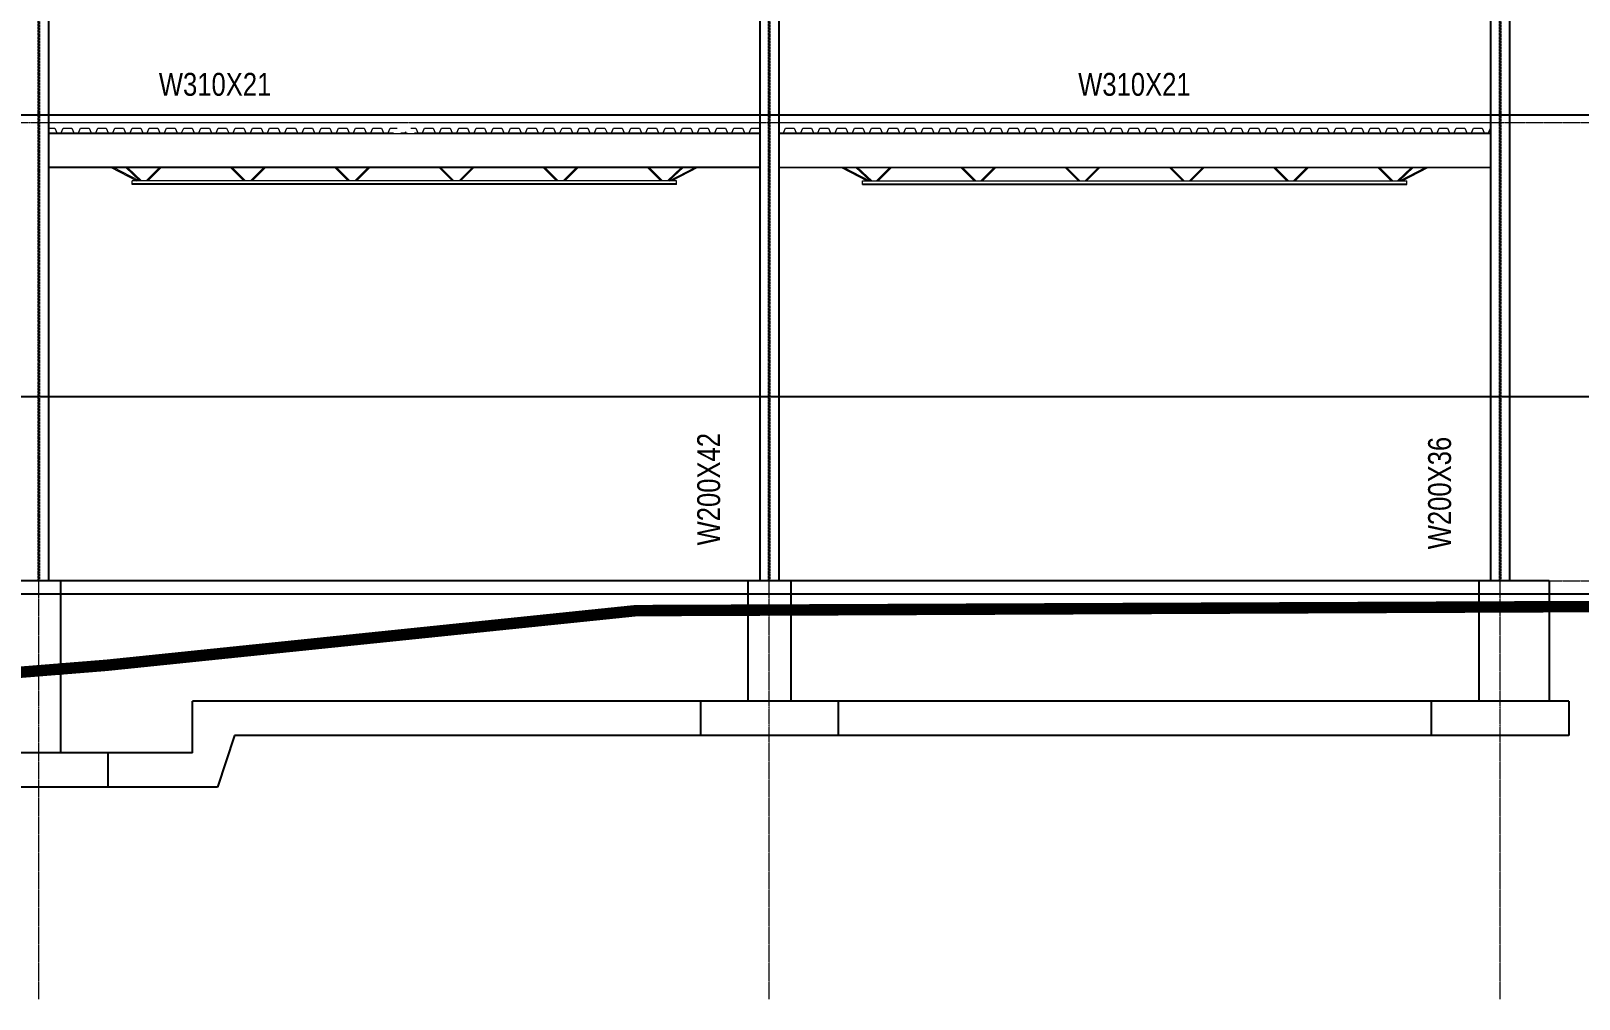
# Model space of a CAD drawing. Header units: millimetres. Extents: x -31954 to 493870, y 99509 to 604061.
# Drawn here: x 305474 to 318977, y 167172 to 175622 of the extents above; entities that cross this region are included whole.
import ezdxf

# ---------------------------------------------------------------- set-up
doc = ezdxf.new("R2010")
doc.units = ezdxf.units.MM
doc.header["$LTSCALE"] = 10
doc.linetypes.add('Center', pattern=[2, 1.25, -0.25, 0.25, -0.25])
doc.linetypes.add('Hidden', pattern=[0.375, 0.25, -0.125])
for name, color, linetype, lineweight in [('A-FLOR-LEVL', 6, 'Continuous', 9), ('A-FLOR-OTLN', 6, 'Continuous', 9), ('C-TOPO', 2, 'Continuous', 9), ('S-ANNOTATIONS', 1, 'Continuous', 9), ('S-BEAM-STEEL-SECTION', 4, 'Continuous', 20), ('S-COLUMN-STEEL-SECTION', 4, 'Continuous', 25), ('S-FOOTING', 2, 'Continuous', 25), ('S-FOUNDATION', 1, 'Continuous', 25), ('S-GRID', 6, 'Center', 9)]:
    doc.layers.add(name, color=color, linetype=linetype, lineweight=lineweight)
doc.styles.add('AnnoText', font='arial.ttf', dxfattribs={"width": 0.8, "height": 2})

msp = doc.modelspace()

# ---------------------------------------------------------------- linework, layer by layer
at = {"layer": 'A-FLOR-LEVL', "linetype": 'Center'}
for p, q in [((287753.2, 174822), (325785.7, 174822)), ((287753.2, 170822), (325785.7, 170822))]:
    msp.add_line(p, q, dxfattribs=at)
at = {"layer": 'A-FLOR-OTLN'}
for p, q in [((305625.6, 174822), (308683.3, 174822)), ((305625.6, 174772), (305680.6, 174772)), ((305680.6, 174772), (305698.1, 174732)), ((305698.1, 174732), (305738.1, 174732)), ((305738.1, 174732), (305755.6, 174772)), ((305755.6, 174772), (305830.6, 174772)), ((305830.6, 174772), (305848.1, 174732)), ((305848.1, 174732), (305888.1, 174732)), ((305888.1, 174732), (305905.6, 174772)), ((305905.6, 174772), (305980.6, 174772)), ((305980.6, 174772), (305998.1, 174732)), ((305998.1, 174732), (306038.1, 174732)), ((306038.1, 174732), (306055.6, 174772)), ((306055.6, 174772), (306130.6, 174772)), ((306130.6, 174772), (306148.1, 174732)), ((306148.1, 174732), (306188.1, 174732)), ((306188.1, 174732), (306205.6, 174772)), ((306205.6, 174772), (306280.6, 174772)), ((306280.6, 174772), (306298.1, 174732)), ((306298.1, 174732), (306338.1, 174732)), ((306338.1, 174732), (306355.6, 174772)), ((306355.6, 174772), (306430.6, 174772)), ((306430.6, 174772), (306448.1, 174732)), ((306448.1, 174732), (306488.1, 174732)), ((306488.1, 174732), (306505.6, 174772)), ((306505.6, 174772), (306580.6, 174772)), ((306580.6, 174772), (306598.1, 174732)), ((306598.1, 174732), (306638.1, 174732)), ((306638.1, 174732), (306655.6, 174772)), ((306655.6, 174772), (306730.6, 174772)), ((306730.6, 174772), (306748.1, 174732)), ((306748.1, 174732), (306788.1, 174732)), ((306788.1, 174732), (306805.6, 174772)), ((306805.6, 174772), (306880.6, 174772)), ((306880.6, 174772), (306898.1, 174732)), ((306898.1, 174732), (306938.1, 174732)), ((306938.1, 174732), (306955.6, 174772)), ((306955.6, 174772), (307030.6, 174772)), ((307030.6, 174772), (307048.1, 174732)), ((307048.1, 174732), (307088.1, 174732)), ((307088.1, 174732), (307105.6, 174772)), ((307105.6, 174772), (307180.6, 174772)), ((307180.6, 174772), (307198.1, 174732)), ((307198.1, 174732), (307238.1, 174732)), ((307238.1, 174732), (307255.6, 174772)), ((307255.6, 174772), (307330.6, 174772)), ((307330.6, 174772), (307348.1, 174732)), ((307348.1, 174732), (307388.1, 174732)), ((307388.1, 174732), (307405.6, 174772)), ((307405.6, 174772), (307480.6, 174772)), ((307480.6, 174772), (307498.1, 174732)), ((307498.1, 174732), (307538.1, 174732)), ((307538.1, 174732), (307555.6, 174772)), ((307555.6, 174772), (307630.6, 174772)), ((307630.6, 174772), (307648.1, 174732)), ((307648.1, 174732), (307688.1, 174732)), ((307688.1, 174732), (307705.6, 174772)), ((307705.6, 174772), (307780.6, 174772)), ((307780.6, 174772), (307798.1, 174732)), ((307798.1, 174732), (307838.1, 174732)), ((307838.1, 174732), (307855.6, 174772)), ((307855.6, 174772), (307930.6, 174772)), ((307930.6, 174772), (307948.1, 174732)), ((307948.1, 174732), (307988.1, 174732)), ((307988.1, 174732), (308005.6, 174772)), ((308005.6, 174772), (308080.6, 174772)), ((308080.6, 174772), (308098.1, 174732)), ((308098.1, 174732), (308138.1, 174732)), ((308138.1, 174732), (308155.6, 174772)), ((308155.6, 174772), (308230.6, 174772)), ((308230.6, 174772), (308248.1, 174732)), ((308248.1, 174732), (308288.1, 174732)), ((308288.1, 174732), (308305.6, 174772)), ((308305.6, 174772), (308380.6, 174772)), ((308380.6, 174772), (308398.1, 174732)), ((308398.1, 174732), (308438.1, 174732)), ((308438.1, 174732), (308455.6, 174772)), ((308455.6, 174772), (308530.6, 174772)), ((308530.6, 174772), (308548.1, 174732)), ((308548.1, 174732), (308588.1, 174732)), ((308588.1, 174732), (308605.6, 174772)), ((308605.6, 174772), (308668.2, 174772)), ((308700.8, 174732), (308738.1, 174732)), ((308738.1, 174732), (308744.1, 174745.6)), ((308772.5, 174822), (311830.6, 174822)), ((308788, 174772), (308830.6, 174772)), ((308830.6, 174772), (308848.1, 174732)), ((308848.1, 174732), (308888.1, 174732)), ((308888.1, 174732), (308905.6, 174772)), ((308905.6, 174772), (308980.6, 174772)), ((308980.6, 174772), (308998.1, 174732)), ((308998.1, 174732), (309038.1, 174732)), ((309038.1, 174732), (309055.6, 174772)), ((309055.6, 174772), (309130.6, 174772)), ((309130.6, 174772), (309148.1, 174732)), ((309148.1, 174732), (309188.1, 174732)), ((309188.1, 174732), (309205.6, 174772)), ((309205.6, 174772), (309280.6, 174772)), ((309280.6, 174772), (309298.1, 174732)), ((309298.1, 174732), (309338.1, 174732)), ((309338.1, 174732), (309355.6, 174772)), ((309355.6, 174772), (309430.6, 174772)), ((309430.6, 174772), (309448.1, 174732)), ((309448.1, 174732), (309488.1, 174732)), ((309488.1, 174732), (309505.6, 174772)), ((309505.6, 174772), (309580.6, 174772)), ((309580.6, 174772), (309598.1, 174732)), ((309598.1, 174732), (309638.1, 174732)), ((309638.1, 174732), (309655.6, 174772)), ((309655.6, 174772), (309730.6, 174772)), ((309730.6, 174772), (309748.1, 174732)), ((309748.1, 174732), (309788.1, 174732)), ((309788.1, 174732), (309805.6, 174772)), ((309805.6, 174772), (309880.6, 174772)), ((309880.6, 174772), (309898.1, 174732)), ((309898.1, 174732), (309938.1, 174732)), ((309938.1, 174732), (309955.6, 174772)), ((309955.6, 174772), (310030.6, 174772)), ((310030.6, 174772), (310048.1, 174732)), ((310048.1, 174732), (310088.1, 174732)), ((310088.1, 174732), (310105.6, 174772)), ((310105.6, 174772), (310180.6, 174772)), ((310180.6, 174772), (310198.1, 174732)), ((310198.1, 174732), (310238.1, 174732)), ((310238.1, 174732), (310255.6, 174772)), ((310255.6, 174772), (310330.6, 174772)), ((310330.6, 174772), (310348.1, 174732)), ((310348.1, 174732), (310388.1, 174732)), ((310388.1, 174732), (310405.6, 174772)), ((310405.6, 174772), (310480.6, 174772)), ((310480.6, 174772), (310498.1, 174732)), ((310498.1, 174732), (310538.1, 174732)), ((310538.1, 174732), (310555.6, 174772)), ((310555.6, 174772), (310630.6, 174772)), ((310630.6, 174772), (310648.1, 174732)), ((310648.1, 174732), (310688.1, 174732)), ((310688.1, 174732), (310705.6, 174772)), ((310705.6, 174772), (310780.6, 174772)), ((310780.6, 174772), (310798.1, 174732)), ((310798.1, 174732), (310838.1, 174732)), ((310838.1, 174732), (310855.6, 174772)), ((310855.6, 174772), (310930.6, 174772)), ((310930.6, 174772), (310948.1, 174732)), ((310948.1, 174732), (310988.1, 174732)), ((310988.1, 174732), (311005.6, 174772)), ((311005.6, 174772), (311080.6, 174772)), ((311080.6, 174772), (311098.1, 174732)), ((311098.1, 174732), (311138.1, 174732)), ((311138.1, 174732), (311155.6, 174772)), ((311155.6, 174772), (311230.6, 174772)), ((311230.6, 174772), (311248.1, 174732)), ((311248.1, 174732), (311288.1, 174732)), ((311288.1, 174732), (311305.6, 174772)), ((311305.6, 174772), (311380.6, 174772)), ((311380.6, 174772), (311398.1, 174732)), ((311398.1, 174732), (311438.1, 174732)), ((311438.1, 174732), (311455.6, 174772)), ((311455.6, 174772), (311530.6, 174772)), ((311530.6, 174772), (311548.1, 174732)), ((311548.1, 174732), (311588.1, 174732)), ((311588.1, 174732), (311605.6, 174772)), ((311605.6, 174772), (311680.6, 174772)), ((311680.6, 174772), (311698.1, 174732)), ((311698.1, 174732), (311738.1, 174732)), ((311738.1, 174732), (311755.6, 174772)), ((311755.6, 174772), (311830.6, 174772)), ((311995.6, 174822), (318205.6, 174822)), ((312038.1, 174732), (312055.6, 174772)), ((312055.6, 174772), (312130.6, 174772)), ((312130.6, 174772), (312148.1, 174732)), ((312148.1, 174732), (312188.1, 174732)), ((312188.1, 174732), (312205.6, 174772)), ((312205.6, 174772), (312280.6, 174772)), ((312280.6, 174772), (312298.1, 174732)), ((312298.1, 174732), (312338.1, 174732)), ((312338.1, 174732), (312355.6, 174772)), ((312355.6, 174772), (312430.6, 174772)), ((312430.6, 174772), (312448.1, 174732)), ((312448.1, 174732), (312488.1, 174732)), ((312488.1, 174732), (312505.6, 174772)), ((312505.6, 174772), (312580.6, 174772)), ((312580.6, 174772), (312598.1, 174732)), ((312598.1, 174732), (312638.1, 174732)), ((312638.1, 174732), (312655.6, 174772)), ((312655.6, 174772), (312730.6, 174772)), ((312730.6, 174772), (312748.1, 174732)), ((312748.1, 174732), (312788.1, 174732)), ((312788.1, 174732), (312805.6, 174772)), ((312805.6, 174772), (312880.6, 174772)), ((312880.6, 174772), (312898.1, 174732)), ((312898.1, 174732), (312938.1, 174732)), ((312938.1, 174732), (312955.6, 174772)), ((312955.6, 174772), (313030.6, 174772)), ((313030.6, 174772), (313048.1, 174732)), ((313048.1, 174732), (313088.1, 174732)), ((313088.1, 174732), (313105.6, 174772)), ((313105.6, 174772), (313180.6, 174772)), ((313180.6, 174772), (313198.1, 174732)), ((313198.1, 174732), (313238.1, 174732)), ((313238.1, 174732), (313255.6, 174772)), ((313255.6, 174772), (313330.6, 174772)), ((313330.6, 174772), (313348.1, 174732)), ((313348.1, 174732), (313388.1, 174732)), ((313388.1, 174732), (313405.6, 174772)), ((313405.6, 174772), (313480.6, 174772)), ((313480.6, 174772), (313498.1, 174732)), ((313498.1, 174732), (313538.1, 174732)), ((313538.1, 174732), (313555.6, 174772)), ((313555.6, 174772), (313630.6, 174772)), ((313630.6, 174772), (313648.1, 174732)), ((313648.1, 174732), (313688.1, 174732)), ((313688.1, 174732), (313705.6, 174772)), ((313705.6, 174772), (313780.6, 174772)), ((313780.6, 174772), (313798.1, 174732)), ((313798.1, 174732), (313838.1, 174732)), ((313838.1, 174732), (313855.6, 174772)), ((313855.6, 174772), (313930.6, 174772)), ((313930.6, 174772), (313948.1, 174732)), ((313948.1, 174732), (313988.1, 174732)), ((313988.1, 174732), (314005.6, 174772)), ((314005.6, 174772), (314080.6, 174772)), ((314080.6, 174772), (314098.1, 174732)), ((314098.1, 174732), (314138.1, 174732)), ((314138.1, 174732), (314155.6, 174772)), ((314155.6, 174772), (314230.6, 174772)), ((314230.6, 174772), (314248.1, 174732)), ((314248.1, 174732), (314288.1, 174732)), ((314288.1, 174732), (314305.6, 174772)), ((314305.6, 174772), (314380.6, 174772)), ((314380.6, 174772), (314398.1, 174732)), ((314398.1, 174732), (314438.1, 174732)), ((314438.1, 174732), (314455.6, 174772)), ((314455.6, 174772), (314530.6, 174772)), ((314530.6, 174772), (314548.1, 174732)), ((314548.1, 174732), (314588.1, 174732)), ((314588.1, 174732), (314605.6, 174772)), ((314605.6, 174772), (314680.6, 174772)), ((314680.6, 174772), (314698.1, 174732)), ((314698.1, 174732), (314738.1, 174732)), ((314738.1, 174732), (314755.6, 174772)), ((314755.6, 174772), (314830.6, 174772)), ((314830.6, 174772), (314848.1, 174732)), ((314848.1, 174732), (314888.1, 174732)), ((314888.1, 174732), (314905.6, 174772)), ((314905.6, 174772), (314980.6, 174772)), ((314980.6, 174772), (314998.1, 174732)), ((314998.1, 174732), (315038.1, 174732)), ((315038.1, 174732), (315055.6, 174772)), ((315055.6, 174772), (315130.6, 174772)), ((315130.6, 174772), (315148.1, 174732)), ((315148.1, 174732), (315188.1, 174732)), ((315188.1, 174732), (315205.6, 174772)), ((315205.6, 174772), (315280.6, 174772)), ((315280.6, 174772), (315298.1, 174732)), ((315298.1, 174732), (315338.1, 174732)), ((315338.1, 174732), (315355.6, 174772)), ((315355.6, 174772), (315430.6, 174772)), ((315430.6, 174772), (315448.1, 174732)), ((315448.1, 174732), (315488.1, 174732)), ((315488.1, 174732), (315505.6, 174772)), ((315505.6, 174772), (315580.6, 174772)), ((315580.6, 174772), (315598.1, 174732)), ((315598.1, 174732), (315638.1, 174732)), ((315638.1, 174732), (315655.6, 174772)), ((315655.6, 174772), (315730.6, 174772)), ((315730.6, 174772), (315748.1, 174732)), ((315748.1, 174732), (315788.1, 174732)), ((315788.1, 174732), (315805.6, 174772)), ((315805.6, 174772), (315880.6, 174772)), ((315880.6, 174772), (315898.1, 174732)), ((315898.1, 174732), (315938.1, 174732)), ((315938.1, 174732), (315955.6, 174772)), ((315955.6, 174772), (316030.6, 174772)), ((316030.6, 174772), (316048.1, 174732)), ((316048.1, 174732), (316088.1, 174732)), ((316088.1, 174732), (316105.6, 174772)), ((316105.6, 174772), (316180.6, 174772)), ((316180.6, 174772), (316198.1, 174732)), ((316198.1, 174732), (316238.1, 174732)), ((316238.1, 174732), (316255.6, 174772)), ((316255.6, 174772), (316330.6, 174772)), ((316330.6, 174772), (316348.1, 174732)), ((316348.1, 174732), (316388.1, 174732)), ((316388.1, 174732), (316405.6, 174772)), ((316405.6, 174772), (316480.6, 174772)), ((316480.6, 174772), (316498.1, 174732)), ((316498.1, 174732), (316538.1, 174732)), ((316538.1, 174732), (316555.6, 174772)), ((316555.6, 174772), (316630.6, 174772)), ((316630.6, 174772), (316648.1, 174732)), ((316648.1, 174732), (316688.1, 174732)), ((316688.1, 174732), (316705.6, 174772)), ((316705.6, 174772), (316780.6, 174772)), ((316780.6, 174772), (316798.1, 174732)), ((316798.1, 174732), (316838.1, 174732)), ((316838.1, 174732), (316855.6, 174772)), ((316855.6, 174772), (316930.6, 174772)), ((316930.6, 174772), (316948.1, 174732)), ((316948.1, 174732), (316988.1, 174732)), ((316988.1, 174732), (317005.6, 174772)), ((317005.6, 174772), (317080.6, 174772)), ((317080.6, 174772), (317098.1, 174732)), ((317098.1, 174732), (317138.1, 174732)), ((317138.1, 174732), (317155.6, 174772)), ((317155.6, 174772), (317230.6, 174772)), ((317230.6, 174772), (317248.1, 174732)), ((317248.1, 174732), (317288.1, 174732)), ((317288.1, 174732), (317305.6, 174772)), ((317305.6, 174772), (317380.6, 174772)), ((317380.6, 174772), (317398.1, 174732)), ((317398.1, 174732), (317438.1, 174732)), ((317438.1, 174732), (317455.6, 174772)), ((317455.6, 174772), (317530.6, 174772)), ((317530.6, 174772), (317548.1, 174732)), ((317548.1, 174732), (317588.1, 174732)), ((317588.1, 174732), (317605.6, 174772)), ((317605.6, 174772), (317680.6, 174772)), ((317680.6, 174772), (317698.1, 174732)), ((317698.1, 174732), (317738.1, 174732)), ((317738.1, 174732), (317755.6, 174772)), ((317755.6, 174772), (317830.6, 174772)), ((317830.6, 174772), (317848.1, 174732)), ((317848.1, 174732), (317888.1, 174732)), ((317888.1, 174732), (317905.6, 174772)), ((317905.6, 174772), (317980.6, 174772)), ((317980.6, 174772), (317998.1, 174732)), ((317998.1, 174732), (318038.1, 174732)), ((318038.1, 174732), (318055.6, 174772)), ((318055.6, 174772), (318130.6, 174772)), ((318130.6, 174772), (318148.1, 174732)), ((318188.1, 174732), (318205.6, 174772))]:
    msp.add_line(p, q, dxfattribs=at)
at = {"layer": 'C-TOPO', "const_width": 100}
msp.add_lwpolyline([(290305, 169651.9), (291220, 169651.9), (300755, 169651.9), (306135, 170085.3), (310755, 170562.3), (319115, 170597.9), (319792.4, 170600.8)], dxfattribs=at)
at = {"layer": 'Defpoints'}
for points in [[(320057.4, 174337.1), (320057.4, 174886.6), (290440.7, 174886.6), (290440.7, 174337.1)], [(320057.4, 171879.5), (320057.4, 172429), (290440.7, 172429), (290440.7, 171879.5)], [(320057.4, 170156.9), (320057.4, 170706.4), (290440.7, 170706.4), (290440.7, 170156.9)]]:
    msp.add_lwpolyline(points, dxfattribs=at)
at = {"layer": 'S-BEAM-STEEL-SECTION'}
for p, q in [((305625.6, 174429), (305625.6, 174732)), ((305625.6, 174732), (305698.1, 174732)), ((305738.1, 174732), (305848.1, 174732)), ((305888.1, 174732), (305998.1, 174732)), ((306038.1, 174732), (306148.1, 174732)), ((306188.1, 174732), (306298.1, 174732)), ((306338.1, 174732), (306448.1, 174732)), ((306488.1, 174732), (306598.1, 174732)), ((306638.1, 174732), (306748.1, 174732)), ((306788.1, 174732), (306898.1, 174732)), ((306938.1, 174732), (307048.1, 174732)), ((307088.1, 174732), (307198.1, 174732)), ((307238.1, 174732), (307348.1, 174732)), ((307388.1, 174732), (307498.1, 174732)), ((307538.1, 174732), (307648.1, 174732)), ((307688.1, 174732), (307798.1, 174732)), ((307838.1, 174732), (307948.1, 174732)), ((307988.1, 174732), (308098.1, 174732)), ((308138.1, 174732), (308248.1, 174732)), ((308288.1, 174732), (308398.1, 174732)), ((308438.1, 174732), (308548.1, 174732)), ((308588.1, 174732), (308636.4, 174732)), ((308738.1, 174732), (308754.9, 174732)), ((308819.9, 174732), (308848.1, 174732)), ((308888.1, 174732), (308998.1, 174732)), ((309038.1, 174732), (309148.1, 174732)), ((309188.1, 174732), (309298.1, 174732)), ((309338.1, 174732), (309448.1, 174732)), ((309488.1, 174732), (309598.1, 174732)), ((309638.1, 174732), (309748.1, 174732)), ((309788.1, 174732), (309898.1, 174732)), ((309938.1, 174732), (310048.1, 174732)), ((310088.1, 174732), (310198.1, 174732)), ((310238.1, 174732), (310348.1, 174732)), ((310388.1, 174732), (310498.1, 174732)), ((310538.1, 174732), (310648.1, 174732)), ((310688.1, 174732), (310798.1, 174732)), ((310838.1, 174732), (310948.1, 174732)), ((310988.1, 174732), (311098.1, 174732)), ((311138.1, 174732), (311248.1, 174732)), ((311288.1, 174732), (311398.1, 174732)), ((311438.1, 174732), (311548.1, 174732)), ((311588.1, 174732), (311698.1, 174732)), ((311738.1, 174732), (311830.6, 174732)), ((311830.6, 174429), (311830.6, 174732)), ((311995.6, 174429), (311995.6, 174732)), ((311995.6, 174732), (312148.1, 174732)), ((312188.1, 174732), (312298.1, 174732)), ((312338.1, 174732), (312448.1, 174732)), ((312488.1, 174732), (312598.1, 174732)), ((312638.1, 174732), (312748.1, 174732)), ((312788.1, 174732), (312898.1, 174732)), ((312938.1, 174732), (313048.1, 174732)), ((313088.1, 174732), (313198.1, 174732)), ((313238.1, 174732), (313348.1, 174732)), ((313388.1, 174732), (313498.1, 174732)), ((313538.1, 174732), (313648.1, 174732)), ((313688.1, 174732), (313798.1, 174732)), ((313838.1, 174732), (313948.1, 174732)), ((313988.1, 174732), (314098.1, 174732)), ((314138.1, 174732), (314248.1, 174732)), ((314288.1, 174732), (314398.1, 174732)), ((314438.1, 174732), (314548.1, 174732)), ((314588.1, 174732), (314698.1, 174732)), ((314738.1, 174732), (314848.1, 174732)), ((314888.1, 174732), (314998.1, 174732)), ((315038.1, 174732), (315148.1, 174732)), ((315188.1, 174732), (315298.1, 174732)), ((315338.1, 174732), (315448.1, 174732)), ((315488.1, 174732), (315598.1, 174732)), ((315638.4, 174732), (315748.1, 174732)), ((315788.1, 174732), (315898.1, 174732)), ((315938.1, 174732), (316048.1, 174732)), ((316088.1, 174732), (316198.1, 174732)), ((316238.1, 174732), (316348.1, 174732)), ((316388.1, 174732), (316498.1, 174732)), ((316538.1, 174732), (316648.1, 174732)), ((316688.1, 174732), (316798.1, 174732)), ((316838.1, 174732), (316948.1, 174732)), ((316988.1, 174732), (317098.1, 174732)), ((317138.1, 174732), (317248.1, 174732)), ((317288.1, 174732), (317398.1, 174732)), ((317438.1, 174732), (317548.1, 174732)), ((317588.1, 174732), (317698.1, 174732)), ((317738.1, 174732), (317848.1, 174732)), ((317888.1, 174732), (317998.1, 174732)), ((318038.1, 174732), (318205.6, 174732)), ((305625.6, 174726.3), (308631.9, 174726.3)), ((305625.6, 174726.3), (311835.6, 174726.3)), ((308696.2, 174726.3), (308759.5, 174726.3)), ((311995.6, 174726.8), (318205.6, 174726.8)), ((318205.6, 174429), (318205.6, 174713)), ((311835.6, 174434.4), (305625.6, 174434.4)), ((305625.6, 174428.7), (311835.6, 174428.7)), ((306172.9, 174428.7), (306396.9, 174313.5)), ((306417.6, 174313.5), (306193.7, 174428.7)), ((306301.5, 174428.7), (306423.1, 174313.5)), ((306437, 174313.5), (306315.3, 174428.7)), ((306479.4, 174313.5), (306595.7, 174428.7)), ((306609.2, 174428.7), (306492.9, 174313.5)), ((307330.7, 174313.5), (307214.5, 174428.7)), ((307228, 174428.7), (307344.2, 174313.5)), ((307388.8, 174313.5), (307505.1, 174428.7)), ((307518.6, 174428.7), (307402.3, 174313.5)), ((308240.1, 174313.5), (308123.9, 174428.7)), ((308137.4, 174428.7), (308253.6, 174313.5)), ((308298.2, 174313.5), (308414.5, 174428.7)), ((308428, 174428.7), (308311.7, 174313.5)), ((309149.5, 174313.5), (309033.3, 174428.7)), ((309046.8, 174428.7), (309163, 174313.5)), ((309207.6, 174313.5), (309323.9, 174428.7)), ((309337.4, 174428.7), (309221.1, 174313.5)), ((310058.9, 174313.5), (309942.7, 174428.7)), ((309956.2, 174428.7), (310072.4, 174313.5)), ((310117, 174313.5), (310233.3, 174428.7)), ((310246.8, 174428.7), (310130.5, 174313.5)), ((310968.3, 174313.5), (310852.1, 174428.7)), ((310865.6, 174428.7), (310981.8, 174313.5)), ((311024.6, 174313.5), (311147.9, 174428.7)), ((311161.8, 174428.7), (311038.5, 174313.5)), ((311043.6, 174313.5), (311267.6, 174428.7)), ((311288.4, 174428.7), (311064.4, 174313.5)), ((311995.6, 174434.4), (318205.6, 174434.4)), ((311995.6, 174428.7), (318205.6, 174428.7)), ((312542.9, 174428.7), (312766.9, 174313.5)), ((312563.7, 174428.7), (312787.6, 174313.5)), ((312792.7, 174313.5), (312669.4, 174428.7)), ((312683.3, 174428.7), (312806.6, 174313.5)), ((312849.4, 174313.5), (312965.7, 174428.7)), ((312979.2, 174428.7), (312862.9, 174313.5)), ((313700.7, 174313.5), (313584.5, 174428.7)), ((313598, 174428.7), (313714.2, 174313.5)), ((313758.8, 174313.5), (313875.1, 174428.7)), ((313888.6, 174428.7), (313772.3, 174313.5)), ((314610.1, 174313.5), (314493.9, 174428.7)), ((314507.4, 174428.7), (314623.6, 174313.5)), ((314668.2, 174313.5), (314784.5, 174428.7)), ((314798, 174428.7), (314681.7, 174313.5)), ((315519.5, 174313.5), (315403.3, 174428.7)), ((315416.8, 174428.7), (315533, 174313.5)), ((315577.6, 174313.5), (315693.9, 174428.7)), ((315707.4, 174428.7), (315591.1, 174313.5)), ((316428.9, 174313.5), (316312.7, 174428.7)), ((316326.2, 174428.7), (316442.4, 174313.5)), ((316487, 174313.5), (316603.3, 174428.7)), ((316616.8, 174428.7), (316500.5, 174313.5)), ((317338.3, 174313.5), (317222.1, 174428.7)), ((317235.6, 174428.7), (317351.8, 174313.5)), ((317394.3, 174313.5), (317516, 174428.7)), ((317408.1, 174313.5), (317529.8, 174428.7)), ((317413.6, 174313.5), (317637.6, 174428.7)), ((317434.4, 174313.5), (317658.4, 174428.7)), ((306357.1, 174281.5), (306357.1, 174313.5)), ((311104.1, 174313.5), (306357.1, 174313.5)), ((311104.1, 174288), (306357.1, 174288)), ((311104.1, 174281.5), (306357.1, 174281.5)), ((311104.1, 174281.5), (311104.1, 174313.5)), ((312727.1, 174281.5), (312727.1, 174313.5)), ((312727.1, 174313.5), (317474.1, 174313.5)), ((312727.1, 174288), (317474.1, 174288)), ((312727.1, 174281.5), (317474.1, 174281.5)), ((317474.1, 174281.5), (317474.1, 174313.5))]:
    msp.add_line(p, q, dxfattribs=at)
at = {"layer": 'S-COLUMN-STEEL-SECTION', "linetype": 'Hidden'}
for p, q in [((305540, 170822), (305540, 178822)), ((305546.2, 178822), (305546.2, 170822)), ((311910, 170822), (311910, 178822)), ((311916.2, 178822), (311916.2, 170822)), ((318285, 170822), (318285, 178822)), ((318291.2, 178822), (318291.2, 170822))]:
    msp.add_line(p, q, dxfattribs=at)
at = {"layer": 'S-COLUMN-STEEL-SECTION'}
for p, q in [((305625.6, 178822), (305625.6, 170822)), ((311830.6, 178822), (311830.6, 170822)), ((311995.6, 178822), (311995.6, 170822)), ((318205.6, 178822), (318205.6, 170822)), ((318370.6, 178822), (318370.6, 170822))]:
    msp.add_line(p, q, dxfattribs=at)
at = {"layer": 'S-FOOTING'}
for p, q in [((318888.1, 169772), (306883.3, 169772)), ((306883.3, 169322), (306883.3, 169772)), ((311313.1, 169772), (311313.1, 169472)), ((312513.1, 169772), (312513.1, 169472)), ((317688.1, 169772), (317688.1, 169472)), ((318888.1, 169772), (318888.1, 169472)), ((307249.5, 169472), (307099.5, 169022)), ((318888.1, 169472), (307249.5, 169472)), ((306883.3, 169322), (300712, 169322)), ((306143.1, 169322), (306143.1, 169022)), ((307099.5, 169022), (301128.2, 169022))]:
    msp.add_line(p, q, dxfattribs=at)
at = {"layer": 'S-FOUNDATION'}
for p, q in [((318716.1, 170822), (290795.1, 170822)), ((318703.1, 170822), (290808.1, 170822)), ((305730.1, 170822), (305730.1, 169322)), ((311726.1, 170822), (311726.1, 169772)), ((312100.1, 170822), (312100.1, 169772)), ((318101.1, 170822), (318101.1, 169772)), ((318716.1, 170822), (318716.1, 169772))]:
    msp.add_line(p, q, dxfattribs=at)
at = {"layer": 'S-GRID'}
for p, q in [((305543.1, 167172), (305543.1, 184072)), ((311913.1, 167172), (311913.1, 184072)), ((318288.1, 167172), (318288.1, 184072))]:
    msp.add_line(p, q, dxfattribs=at)

# ---------------------------------------------------------------- texts
at = {"layer": 'S-ANNOTATIONS', "char_height": 200, "width": 2156.4, "attachment_point": 2, "line_spacing_factor": 0.938532, "style": 'AnnoText'}
for insert in [(307079.7, 175256.2), (315098.5, 175256.2)]:
    msp.add_mtext('\\fArial|b0|i0|c0|p34|;W310X21', dxfattribs=dict(at, insert=insert))
at = {"layer": 'S-ANNOTATIONS', "char_height": 200, "width": 2156.4, "attachment_point": 1, "rotation": 90, "line_spacing_factor": 0.938532, "style": 'AnnoText'}
for s, insert in [('\\fArial|b0|i0|c0|p34|;W200X42', (311285, 171131.5)), ('\\fArial|b0|i0|c0|p34|;W200X36', (317660, 171097.9))]:
    msp.add_mtext(s, dxfattribs=dict(at, insert=insert))

doc.saveas('drawing.dxf')
